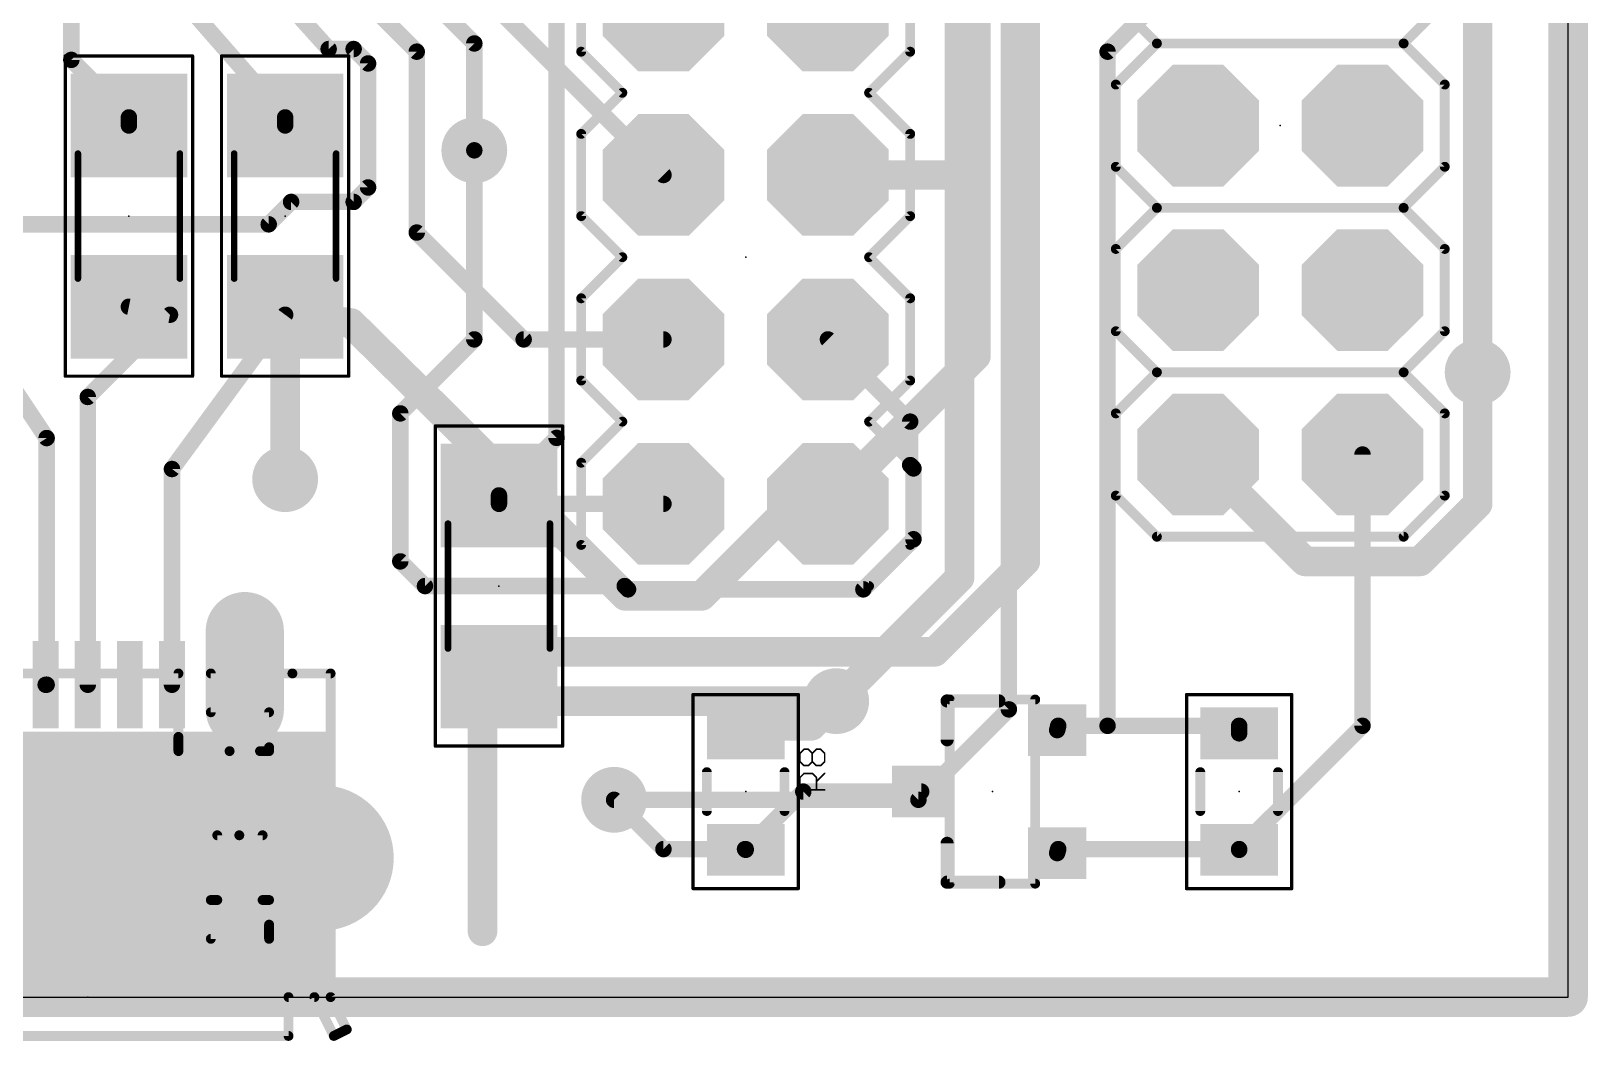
# Model space of a CAD drawing. Extents: x -0.3 to 38.1, y -0.7 to 65.1.
# Drawn here: x 13.1 to 37.13, y -0.68 to 14.92 of the extents above; entities that cross this region are included whole.
import ezdxf

# ---------------------------------------------------------------- set-up
doc = ezdxf.new("R2010")
doc.units = 0
for name, color, linetype in [('1', 22, 'CONTINUOUS'), ('16', 175, 'CONTINUOUS'), ('17', 82, 'CONTINUOUS'), ('18', 82, 'CONTINUOUS'), ('20', 7, 'CONTINUOUS'), ('21', 253, 'CONTINUOUS'), ('23', 7, 'CONTINUOUS'), ('24', 7, 'CONTINUOUS'), ('25', 253, 'CONTINUOUS'), ('39', 22, 'CONTINUOUS'), ('40', 175, 'CONTINUOUS'), ('41', 22, 'CONTINUOUS'), ('51', 253, 'CONTINUOUS'), ('52', 253, 'CONTINUOUS')]:
    doc.layers.add(name, color=color, linetype=linetype)

# ---------------------------------------------------------------- blocks, each defined once
blk = doc.blocks.new('RECT')
blk.add_solid([(-0.5, -0.5), (0.5, -0.5), (-0.5, 0.5), (0.5, 0.5)])
blk = doc.blocks.new('OCTAGONP')
at = {"const_width": 0.5}
blk.add_lwpolyline([(-0.25, -0.1036), (-0.25, 0.1036), (-0.1036, 0.25), (0.1036, 0.25), (0.25, 0.1036), (0.25, -0.1036), (0.1036, -0.25), (-0.1036, -0.25), (-0.25, -0.1036), (-0.25, 0.1036)], dxfattribs=at)
blk = doc.blocks.new('ROUNDP')
at = {"const_width": 0.5}
blk.add_lwpolyline([(0, -0.25, 1), (0, 0.25, 1), (0, -0.25)], format="xyb", dxfattribs=at)
blk = doc.blocks.new('LONGP100')
at = {"const_width": 1}
blk.add_lwpolyline([(-0.5, 0), (0.5, 0)], dxfattribs=at)
at = {"const_width": 0.5}
for points in [[(-0.5, 0.25, 1), (-0.5, -0.25)], [(0.5, -0.25, 1), (0.5, 0.25)]]:
    blk.add_lwpolyline(points, format="xyb", dxfattribs=at)
blk = doc.blocks.new('ROUNDV')
at = {"const_width": 0.5}
blk.add_lwpolyline([(0, -0.25, 1), (0, 0.25, 1), (0, -0.25)], format="xyb", dxfattribs=at)

msp = doc.modelspace()

# ---------------------------------------------------------------- linework, layer by layer
at = {"layer": '1'}
for points, const_width in [([(35.433, 22.352), (35.433, 9.652)], 0.4572), ([(13.716, 14.478), (13.716, 17.653)], 0.254), ([(27.686, 9.906), (27.686, 16.764)], 0.4572), ([(17.6896, 14.646), (16.129, 16.383)], 0.254), ([(18.44, 16.231), (19.939, 14.732)], 0.254), ([(19.24, 16.32), (22.86, 12.7)], 0.254), ([(19.05, 14.605), (17.653, 16.002)], 0.254), ([(31.115, 16.002), (29.718, 14.605)], 0.254), ([(17.018, 13.589), (15.24, 15.621)], 0.254), ([(18.0758, 14.646), (17.6896, 14.646)], 0.254), ([(18.299, 14.4228), (18.0758, 14.646)], 0.254), ([(19.05, 11.811), (19.05, 14.605)], 0.254), ([(19.939, 14.732), (19.939, 13.081)], 0.254), ([(29.718, 14.605), (29.718, 4.191)], 0.254), ([(14.605, 13.589), (13.716, 14.478)], 0.254), ([(18.299, 12.5072), (18.299, 14.4228)], 0.254), ([(14.605, 13.589), (14.605, 13.465)], 0.254), ([(17.018, 13.589), (17.018, 13.465)], 0.254), ([(18.0758, 12.284), (18.299, 12.5072)], 0.254), ([(16.764, 11.938), (17.11, 12.284)], 0.254), ([(17.11, 12.284), (18.0758, 12.284)], 0.254), ([(10.795, 11.938), (16.764, 11.938)], 0.254), ([(20.701, 10.16), (19.05, 11.811)], 0.254), ([(17.018, 10.541), (17.018, 10.665)], 0.4572), ([(17.018, 10.665), (17.018, 8.001)], 0.4572), ([(12.065, 10.541), (13.335, 8.636)], 0.254), ([(15.24, 10.541), (13.97, 9.271)], 0.254), ([(15.24, 10.541), (14.605, 10.665)], 0.254), ([(15.27, 8.158), (17.018, 10.541)], 0.254), ([(18.034, 10.414), (17.018, 10.541)], 0.4572), ([(19.558, 8.9104), (18.034, 10.414)], 0.4572), ([(22.86, 10.16), (20.701, 10.16)], 0.254), ([(25.4, 7.62), (27.686, 9.906)], 0.4572), ([(13.97, 9.271), (13.97, 4.825)], 0.254), ([(22.2708, 6.1976), (19.558, 8.9104)], 0.4572), ([(13.335, 8.636), (13.335, 4.826)], 0.254), ([(33.655, 8.382), (33.655, 4.191)], 0.254), ([(15.27, 4.825), (15.27, 8.158)], 0.254), ([(24.8716, 7.62), (23.4492, 6.1976)], 0.4572), ([(24.8716, 7.62), (25.4, 7.62)], 0.4572), ([(23.4492, 6.1976), (22.2708, 6.1976)], 0.4572), ([(13.335, 4.826), (13.32, 4.825)], 0.254), ([(25.527, 4.572), (25.146, 4.191)], 0.4572), ([(25.146, 4.191), (24.13, 4.191)], 0.4572), ([(24.13, 4.191), (24.13, 4.075)], 0.4572), ([(28.956, 4.191), (28.94, 4.125)], 0.254), ([(29.718, 4.191), (28.956, 4.191)], 0.254), ([(31.75, 4.191), (29.718, 4.191)], 0.254), ([(33.655, 4.191), (31.75, 2.286)], 0.254), ([(31.75, 4.191), (31.75, 4.075)], 0.254), ([(22.86, 2.286), (22.098, 3.048)], 0.254), ([(24.13, 2.286), (25.019, 3.175)], 0.254), ([(25.019, 3.175), (26.84, 3.175)], 0.254), ([(24.119, 2.286), (22.86, 2.286)], 0.254), ([(24.13, 2.275), (24.119, 2.286)], 0.254), ([(24.13, 2.286), (24.13, 2.275)], 0.254), ([(28.956, 2.286), (28.94, 2.225)], 0.254), ([(31.75, 2.286), (28.956, 2.286)], 0.254), ([(31.75, 2.286), (31.75, 2.275)], 0.254)]:
    msp.add_lwpolyline(points, dxfattribs=dict(at, const_width=const_width))
for points, const_width in [([(17.6896, 14.7095, 1), (17.6896, 14.5825)], 0.127), ([(17.6424, 14.6036, 1), (17.7369, 14.6884)], 0.127), ([(18.1207, 14.6909, 1), (18.0309, 14.6011)], 0.127), ([(18.0758, 14.5825, 1), (18.0758, 14.7095)], 0.127), ([(19.1135, 14.605, 1), (18.9865, 14.605)], 0.127), ([(19.0051, 14.5601, 1), (19.0949, 14.6499)], 0.127), ([(20.0025, 14.732, 1), (19.8755, 14.732)], 0.127), ([(19.8941, 14.6871, 1), (19.9839, 14.7769)], 0.127), ([(29.7815, 14.605, 1), (29.6545, 14.605)], 0.127), ([(29.6731, 14.6499, 1), (29.7629, 14.5601)], 0.127), ([(13.7609, 14.5229, 1), (13.6711, 14.4331)], 0.127), ([(13.6525, 14.478, 1), (13.7795, 14.478)], 0.127), ([(18.3625, 14.4228, 1), (18.2355, 14.4228)], 0.127), ([(18.2541, 14.3779, 1), (18.3439, 14.4677)], 0.127), ([(14.6685, 13.589, 1), (14.5415, 13.589)], 0.127), ([(17.0815, 13.589, 1), (16.9545, 13.589)], 0.127), ([(14.5415, 13.465, 1), (14.6685, 13.465)], 0.127), ([(14.5601, 13.5441, 1), (14.6499, 13.6339)], 0.127), ([(16.9545, 13.465, 1), (17.0815, 13.465)], 0.127), ([(16.9702, 13.5472, 1), (17.0658, 13.6308)], 0.127), ([(19.8755, 13.081, 1), (20.0025, 13.081)], 0.127), ([(22.8151, 12.6551, 1), (22.9049, 12.7449)], 0.127), ([(18.2355, 12.5072, 1), (18.3625, 12.5072)], 0.127), ([(18.3439, 12.4623, 1), (18.2541, 12.5521)], 0.127), ([(17.11, 12.3475, 1), (17.11, 12.2205)], 0.127), ([(17.1549, 12.2391, 1), (17.0651, 12.3289)], 0.127), ([(18.0309, 12.3289, 1), (18.1207, 12.2391)], 0.127), ([(18.0758, 12.2205, 1), (18.0758, 12.3475)], 0.127), ([(16.7191, 11.9829, 1), (16.8089, 11.8931)], 0.127), ([(16.764, 11.8745, 1), (16.764, 12.0015)], 0.127), ([(19.0949, 11.8559, 1), (19.0051, 11.7661)], 0.127), ([(18.9865, 11.811, 1), (19.1135, 11.811)], 0.127), ([(17.1323, 10.665, 1), (16.9037, 10.665)], 0.2286), ([(17.1323, 10.665, 1), (16.9037, 10.665)], 0.2286), ([(14.6172, 10.7273, 1), (14.5928, 10.6027)], 0.127), ([(15.2849, 10.4961, 1), (15.1951, 10.5859)], 0.127), ([(15.2278, 10.4787, 1), (15.2522, 10.6033)], 0.127), ([(17.0322, 10.6544, 1), (17.0038, 10.4276)], 0.2286), ([(16.9037, 10.541, 1), (17.1323, 10.541)], 0.2286), ([(17.0692, 10.5034, 1), (16.9668, 10.5786)], 0.127), ([(18.1143, 10.4954, 1), (17.9537, 10.3326)], 0.2286), ([(18.0198, 10.3006, 1), (18.0482, 10.5274)], 0.2286), ([(20.701, 10.2235, 1), (20.701, 10.0965)], 0.127), ([(20.6561, 10.1151, 1), (20.7459, 10.2049)], 0.127), ([(22.86, 10.0965, 1), (22.86, 10.2235)], 0.127), ([(27.7668, 9.8252, 1), (27.6052, 9.9868)], 0.2286), ([(27.5717, 9.906, 1), (27.8003, 9.906)], 0.2286), ([(35.3187, 9.652, 1), (35.5473, 9.652)], 0.2286), ([(14.0335, 9.271, 1), (13.9065, 9.271)], 0.127), ([(13.9251, 9.3159, 1), (14.0149, 9.2261)], 0.127), ([(19.6388, 8.9912, 1), (19.4772, 8.8296)], 0.2286), ([(19.4777, 8.8291, 1), (19.6383, 8.9918)], 0.2286), ([(13.3985, 8.636, 1), (13.2715, 8.636)], 0.127), ([(13.2822, 8.6008, 1), (13.3878, 8.6712)], 0.127), ([(33.7185, 8.382, 1), (33.5915, 8.382)], 0.127), ([(15.3335, 8.158, 1), (15.2065, 8.158)], 0.127), ([(15.2188, 8.1956, 1), (15.3212, 8.1204)], 0.127), ([(16.9037, 8.001, 1), (17.1323, 8.001)], 0.2286), ([(24.8716, 7.7343, 1), (24.8716, 7.5057)], 0.2286), ([(24.9524, 7.5392, 1), (24.7908, 7.7008)], 0.2286), ([(25.3192, 7.7008, 1), (25.4808, 7.5392)], 0.2286), ([(25.4, 7.5057, 1), (25.4, 7.7343)], 0.2286), ([(22.2708, 6.3119, 1), (22.2708, 6.0833)], 0.2286), ([(22.19, 6.1168, 1), (22.3516, 6.2784)], 0.2286), ([(23.3684, 6.2784, 1), (23.53, 6.1168)], 0.2286), ([(23.4492, 6.0833, 1), (23.4492, 6.3119)], 0.2286), ([(13.3158, 4.8884, 1), (13.3242, 4.7616)], 0.127), ([(13.2715, 4.826, 1), (13.3985, 4.826)], 0.127), ([(13.3392, 4.7626, 1), (13.3308, 4.8894)], 0.127), ([(13.9065, 4.825, 1), (14.0335, 4.825)], 0.127), ([(15.2065, 4.825, 1), (15.3335, 4.825)], 0.127), ([(25.6078, 4.4912, 1), (25.4462, 4.6528)], 0.2286), ([(24.13, 4.3053, 1), (24.13, 4.0767)], 0.2286), ([(24.2443, 4.191, 1), (24.0157, 4.191)], 0.2286), ([(25.0652, 4.2718, 1), (25.2268, 4.1102)], 0.2286), ([(25.146, 4.0767, 1), (25.146, 4.3053)], 0.2286), ([(24.0157, 4.075, 1), (24.2443, 4.075)], 0.2286), ([(28.8783, 4.14, 1), (29.0017, 4.11)], 0.127), ([(28.956, 4.2545, 1), (28.956, 4.1275)], 0.127), ([(29.0177, 4.176, 1), (28.8943, 4.206)], 0.127), ([(29.718, 4.2545, 1), (29.718, 4.1275)], 0.127), ([(29.6545, 4.191, 1), (29.7815, 4.191)], 0.127), ([(29.718, 4.1275, 1), (29.718, 4.2545)], 0.127), ([(31.8135, 4.191, 1), (31.6865, 4.191)], 0.127), ([(31.6865, 4.075, 1), (31.8135, 4.075)], 0.127), ([(31.75, 4.1275, 1), (31.75, 4.2545)], 0.127), ([(33.5915, 4.191, 1), (33.7185, 4.191)], 0.127), ([(33.6999, 4.1461, 1), (33.6101, 4.2359)], 0.127), ([(22.1429, 3.0929, 1), (22.0531, 3.0031)], 0.127), ([(25.019, 3.2385, 1), (25.019, 3.1115)], 0.127), ([(25.0639, 3.1301, 1), (24.9741, 3.2199)], 0.127), ([(26.84, 3.1115, 1), (26.84, 3.2385)], 0.127), ([(22.86, 2.3495, 1), (22.86, 2.2225)], 0.127), ([(24.1639, 2.3309, 1), (24.0741, 2.2411)], 0.127), ([(24.1935, 2.286, 1), (24.0665, 2.286)], 0.127), ([(24.119, 2.2225, 1), (24.119, 2.3495)], 0.127), ([(28.956, 2.3495, 1), (28.956, 2.2225)], 0.127), ([(29.0174, 2.2699, 1), (28.8946, 2.3021)], 0.127), ([(31.8135, 2.286, 1), (31.6865, 2.286)], 0.127), ([(31.75, 2.2225, 1), (31.75, 2.3495)], 0.127), ([(22.8151, 2.2411, 1), (22.9049, 2.3309)], 0.127), ([(24.0851, 2.3309, 1), (24.1749, 2.2411)], 0.127), ([(24.0665, 2.275, 1), (24.1935, 2.275)], 0.127), ([(24.0851, 2.2301, 1), (24.1749, 2.3199)], 0.127), ([(28.8786, 2.2411, 1), (29.0014, 2.2089)], 0.127), ([(31.7051, 2.3309, 1), (31.7949, 2.2411)], 0.127), ([(31.6865, 2.275, 1), (31.8135, 2.275)], 0.127)]:
    msp.add_lwpolyline(points, format="xyb", dxfattribs=dict(at, const_width=const_width))
at = {"layer": '16'}
for points, const_width in [([(36.83, 0), (36.83, 64.77)], 0.6096), ([(28.194, 4.445), (28.194, 20.066)], 0.254), ([(21.209, 17.399), (21.209, 8.639)], 0.254), ([(27.432, 12.573), (27.432, 16.637)], 0.4572), ([(19.939, 13.081), (19.939, 10.16)], 0.254), ([(25.4, 12.7), (27.305, 12.7)], 0.4572), ([(27.305, 12.7), (27.432, 12.573)], 0.4572), ([(27.432, 12.573), (27.432, 6.477)], 0.4572), ([(19.939, 10.16), (18.796, 9.017)], 0.254), ([(26.67, 8.89), (25.4, 10.16)], 0.254), ([(35.433, 9.652), (35.433, 7.62)], 0.4572), ([(18.796, 9.017), (18.796, 6.731)], 0.254), ([(26.67, 8.2179), (26.67, 8.89)], 0.254), ([(21.209, 8.639), (20.32, 7.75)], 0.254), ([(32.766, 6.731), (31.115, 8.382)], 0.4572), ([(26.7208, 8.1671), (26.67, 8.2179)], 0.254), ([(26.7208, 7.0729), (26.7208, 8.1671)], 0.254), ([(20.32, 7.75), (20.32, 7.62)], 0.254), ([(22.86, 7.62), (20.32, 7.62)], 0.254), ([(35.433, 7.62), (34.544, 6.731)], 0.4572), ([(25.9471, 6.2992), (26.7208, 7.0729)], 0.254), ([(18.796, 6.731), (19.177, 6.35)], 0.254), ([(34.544, 6.731), (32.766, 6.731)], 0.4572), ([(25.527, 4.572), (27.432, 6.477)], 0.4572), ([(19.177, 6.35), (22.2621, 6.35)], 0.254), ([(22.2621, 6.35), (22.3129, 6.2992)], 0.254), ([(22.3129, 6.2992), (25.9471, 6.2992)], 0.254), ([(20.32, 4.95), (20.698, 4.572)], 0.4572), ([(25.781, 4.826), (25.527, 4.572)], 0.4572), ([(25.527, 4.572), (20.698, 4.572)], 0.4572), ([(26.797, 3.048), (28.194, 4.445)], 0.254), ([(26.797, 3.048), (22.098, 3.048)], 0.254), ([(0, 0), (36.83, 0)], 0.6096)]:
    msp.add_lwpolyline(points, dxfattribs=dict(at, const_width=const_width))
for points, const_width in [([(20.0025, 13.081, 1), (19.8755, 13.081)], 0.127), ([(25.4, 12.8143, 1), (25.4, 12.5857)], 0.2286), ([(27.3858, 12.7808, 1), (27.2242, 12.6192)], 0.2286), ([(27.305, 12.5857, 1), (27.305, 12.8143)], 0.2286), ([(27.5463, 12.573, 1), (27.3177, 12.573)], 0.2286), ([(27.3512, 12.4922, 1), (27.5128, 12.6538)], 0.2286), ([(27.3177, 12.573, 1), (27.5463, 12.573)], 0.2286), ([(19.8755, 10.16, 1), (20.0025, 10.16)], 0.127), ([(19.9839, 10.1151, 1), (19.8941, 10.2049)], 0.127), ([(25.4449, 10.2049, 1), (25.3551, 10.1151)], 0.127), ([(35.5473, 9.652, 1), (35.3187, 9.652)], 0.2286), ([(18.8595, 9.017, 1), (18.7325, 9.017)], 0.127), ([(18.7511, 9.0619, 1), (18.8409, 8.9721)], 0.127), ([(26.7335, 8.89, 1), (26.6065, 8.89)], 0.127), ([(26.6251, 8.8451, 1), (26.7149, 8.9349)], 0.127), ([(21.1455, 8.639, 1), (21.2725, 8.639)], 0.127), ([(21.2539, 8.5941, 1), (21.1641, 8.6839)], 0.127), ([(31.1958, 8.4628, 1), (31.0342, 8.3012)], 0.2286), ([(26.7149, 8.2628, 1), (26.6251, 8.173)], 0.127), ([(26.6065, 8.2179, 1), (26.7335, 8.2179)], 0.127), ([(26.7843, 8.1671, 1), (26.6573, 8.1671)], 0.127), ([(26.6759, 8.1222, 1), (26.7657, 8.212)], 0.127), ([(20.3835, 7.75, 1), (20.2565, 7.75)], 0.127), ([(20.2751, 7.7949, 1), (20.3649, 7.7051)], 0.127), ([(20.32, 7.6835, 1), (20.32, 7.5565)], 0.127), ([(22.86, 7.5565, 1), (22.86, 7.6835)], 0.127), ([(35.3187, 7.62, 1), (35.5473, 7.62)], 0.2286), ([(35.5138, 7.5392, 1), (35.3522, 7.7008)], 0.2286), ([(20.2565, 7.62, 1), (20.3835, 7.62)], 0.127), ([(26.6573, 7.0729, 1), (26.7843, 7.0729)], 0.127), ([(26.7657, 7.028, 1), (26.6759, 7.1178)], 0.127), ([(18.8409, 6.7759, 1), (18.7511, 6.6861)], 0.127), ([(18.7325, 6.731, 1), (18.8595, 6.731)], 0.127), ([(32.766, 6.8453, 1), (32.766, 6.6167)], 0.2286), ([(32.6852, 6.6502, 1), (32.8468, 6.8118)], 0.2286), ([(34.4632, 6.8118, 1), (34.6248, 6.6502)], 0.2286), ([(34.544, 6.6167, 1), (34.544, 6.8453)], 0.2286), ([(27.3177, 6.477, 1), (27.5463, 6.477)], 0.2286), ([(27.5128, 6.3962, 1), (27.3512, 6.5578)], 0.2286), ([(19.177, 6.4135, 1), (19.177, 6.2865)], 0.127), ([(19.1321, 6.3051, 1), (19.2219, 6.3949)], 0.127), ([(22.307, 6.3949, 1), (22.2172, 6.3051)], 0.127), ([(22.3129, 6.3627, 1), (22.3129, 6.2357)], 0.127), ([(22.2621, 6.2865, 1), (22.2621, 6.4135)], 0.127), ([(22.268, 6.2543, 1), (22.3578, 6.3441)], 0.127), ([(25.9022, 6.3441, 1), (25.992, 6.2543)], 0.127), ([(25.9471, 6.2357, 1), (25.9471, 6.3627)], 0.127), ([(20.4008, 5.0308, 1), (20.2392, 4.8692)], 0.2286), ([(25.8618, 4.7452, 1), (25.7002, 4.9068)], 0.2286), ([(20.698, 4.6863, 1), (20.698, 4.4577)], 0.2286), ([(20.6172, 4.4912, 1), (20.7788, 4.6528)], 0.2286), ([(25.4462, 4.6528, 1), (25.6078, 4.4912)], 0.2286), ([(25.4462, 4.6528, 1), (25.6078, 4.4912)], 0.2286), ([(25.527, 4.4577, 1), (25.527, 4.6863)], 0.2286), ([(28.2389, 4.4001, 1), (28.1491, 4.4899)], 0.127), ([(28.1305, 4.445, 1), (28.2575, 4.445)], 0.127), ([(22.098, 3.1115, 1), (22.098, 2.9845)], 0.127), ([(26.7521, 3.0929, 1), (26.8419, 3.0031)], 0.127), ([(26.797, 2.9845, 1), (26.797, 3.1115)], 0.127), ([(36.83, -0.1524, 1), (36.83, 0.1524)], 0.3048), ([(36.6776, 0, 1), (36.9824, 0)], 0.3048)]:
    msp.add_lwpolyline(points, format="xyb", dxfattribs=dict(at, const_width=const_width))
at = {"layer": '20'}
for p, q in [((36.83, 0), (36.83, 64.77)), ((0, 0), (36.83, 0))]:
    msp.add_line(p, q, dxfattribs=at)
at = {"layer": '21'}
for points, const_width in [([(28.448, 6.731), (28.448, 19.939)], 0.4572), ([(21.59, 15.875), (21.59, 14.605)], 0.1524), ([(26.67, 15.875), (26.67, 14.605)], 0.1524), ([(29.845, 15.367), (30.48, 14.732)], 0.1524), ([(34.925, 15.367), (34.29, 14.732)], 0.1524), ([(21.59, 14.605), (22.225, 13.97)], 0.1524), ([(26.67, 14.605), (26.035, 13.97)], 0.1524), ([(30.48, 14.732), (29.845, 14.097)], 0.1524), ([(34.29, 14.732), (30.48, 14.732)], 0.1524), ([(34.29, 14.732), (34.925, 14.097)], 0.1524), ([(22.225, 13.97), (21.59, 13.335)], 0.1524), ([(26.035, 13.97), (26.67, 13.335)], 0.1524), ([(29.845, 14.097), (29.845, 12.827)], 0.1524), ([(34.925, 14.097), (34.925, 12.827)], 0.1524), ([(21.59, 13.335), (21.59, 12.065)], 0.1524), ([(26.67, 13.335), (26.67, 12.065)], 0.1524), ([(29.845, 12.827), (30.48, 12.192)], 0.1524), ([(34.925, 12.827), (34.29, 12.192)], 0.1524), ([(30.48, 12.192), (29.845, 11.557)], 0.1524), ([(34.29, 12.192), (30.48, 12.192)], 0.1524), ([(34.29, 12.192), (34.925, 11.557)], 0.1524), ([(21.59, 12.065), (22.225, 11.43)], 0.1524), ([(26.67, 12.065), (26.035, 11.43)], 0.1524), ([(29.845, 11.557), (29.845, 10.287)], 0.1524), ([(34.925, 11.557), (34.925, 10.287)], 0.1524), ([(22.225, 11.43), (21.59, 10.795)], 0.1524), ([(26.035, 11.43), (26.67, 10.795)], 0.1524), ([(21.59, 10.795), (21.59, 9.525)], 0.1524), ([(26.67, 10.795), (26.67, 9.525)], 0.1524), ([(29.845, 10.287), (30.48, 9.652)], 0.1524), ([(34.925, 10.287), (34.29, 9.652)], 0.1524), ([(30.48, 9.652), (29.845, 9.017)], 0.1524), ([(34.29, 9.652), (30.48, 9.652)], 0.1524), ([(34.29, 9.652), (34.925, 9.017)], 0.1524), ([(21.59, 9.525), (22.225, 8.89)], 0.1524), ([(26.67, 9.525), (26.035, 8.89)], 0.1524), ([(22.225, 8.89), (21.59, 8.255)], 0.1524), ([(26.035, 8.89), (26.67, 8.255)], 0.1524), ([(29.845, 9.017), (29.845, 7.747)], 0.1524), ([(34.925, 9.017), (34.925, 7.747)], 0.1524), ([(21.59, 8.255), (21.59, 6.985)], 0.1524), ([(26.67, 8.255), (26.67, 6.985)], 0.1524), ([(29.845, 7.747), (30.48, 7.112)], 0.1524), ([(34.925, 7.747), (34.29, 7.112)], 0.1524), ([(21.59, 6.985), (22.225, 6.35)], 0.1524), ([(26.67, 6.985), (26.035, 6.35)], 0.1524), ([(34.29, 7.112), (30.48, 7.112)], 0.1524), ([(27.051, 5.334), (28.448, 6.731)], 0.4572), ([(26.035, 6.35), (22.225, 6.35)], 0.1524), ([(20.955, 5.334), (20.066, 4.445)], 0.4572), ([(20.955, 5.334), (27.051, 5.334)], 0.4572), ([(17.72, 5), (17.13, 5)], 0.1524), ([(17.72, 0), (17.72, 5)], 0.1524), ([(20.066, 4.445), (20.066, 1.016)], 0.4572), ([(27.24, 3.975), (27.24, 4.575)], 0.2032), ([(27.24, 4.575), (28.04, 4.575)], 0.2032), ([(15.37, 3.8), (15.37, 4.02)], 0.1524), ([(16.16, 3.8), (15.37, 3.8)], 0.1524), ([(16.77, 3.8), (16.63, 3.8)], 0.1524), ([(16.77, 3.8), (16.77, 3.86)], 0.1524), ([(23.53, 3.475), (23.53, 2.875)], 0.1524), ([(24.73, 3.475), (24.73, 2.875)], 0.1524), ([(31.15, 2.875), (31.15, 3.475)], 0.1524), ([(32.35, 2.875), (32.35, 3.475)], 0.1524), ([(15.97, 1.5), (15.97, 2.5)], 0.1524), ([(15.97, 2.5), (16.31, 2.5)], 0.1524), ([(27.24, 2.375), (27.24, 1.775)], 0.2032), ([(27.24, 1.775), (28.04, 1.775)], 0.2032), ([(15.87, 0.9), (15.87, 1.5)], 0.1524), ([(15.87, 1.5), (15.97, 1.5)], 0.1524), ([(16.77, 0.9), (15.87, 0.9)], 0.1524), ([(16.77, 1.12), (16.77, 0.9)], 0.1524), ([(17.07, -0.6), (17.07, 0)], 0.1524), ([(17.07, 0), (17.47, 0)], 0.1524), ([(17.47, 0), (17.77, -0.6)], 0.1524), ([(17.97, -0.5), (17.72, 0)], 0.1524), ([(17.77, -0.6), (17.97, -0.5)], 0.1524), ([(10.87, -0.6), (17.07, -0.6)], 0.1524)]:
    msp.add_lwpolyline(points, dxfattribs=dict(at, const_width=const_width))
for points, const_width in [([(21.6169, 14.6319, 1), (21.5631, 14.5781)], 0.0762), ([(26.6969, 14.5781, 1), (26.6431, 14.6319)], 0.0762), ([(30.48, 14.7701, 1), (30.48, 14.6939)], 0.0762), ([(30.5069, 14.7051, 1), (30.4531, 14.7589)], 0.0762), ([(30.4531, 14.7051, 1), (30.5069, 14.7589)], 0.0762), ([(34.3169, 14.7589, 1), (34.2631, 14.7051)], 0.0762), ([(34.2631, 14.7589, 1), (34.3169, 14.7051)], 0.0762), ([(34.29, 14.6939, 1), (34.29, 14.7701)], 0.0762), ([(21.5519, 14.605, 1), (21.6281, 14.605)], 0.0762), ([(26.6319, 14.605, 1), (26.7081, 14.605)], 0.0762), ([(22.2519, 13.9431, 1), (22.1981, 13.9969)], 0.0762), ([(22.1981, 13.9431, 1), (22.2519, 13.9969)], 0.0762), ([(26.0619, 13.9969, 1), (26.0081, 13.9431)], 0.0762), ([(26.0081, 13.9969, 1), (26.0619, 13.9431)], 0.0762), ([(29.8831, 14.097, 1), (29.8069, 14.097)], 0.0762), ([(29.8181, 14.1239, 1), (29.8719, 14.0701)], 0.0762), ([(34.9631, 14.097, 1), (34.8869, 14.097)], 0.0762), ([(34.8981, 14.0701, 1), (34.9519, 14.1239)], 0.0762), ([(21.6281, 13.335, 1), (21.5519, 13.335)], 0.0762), ([(21.5631, 13.3619, 1), (21.6169, 13.3081)], 0.0762), ([(26.7081, 13.335, 1), (26.6319, 13.335)], 0.0762), ([(26.6431, 13.3081, 1), (26.6969, 13.3619)], 0.0762), ([(29.8069, 12.827, 1), (29.8831, 12.827)], 0.0762), ([(29.8719, 12.8539, 1), (29.8181, 12.8001)], 0.0762), ([(34.8869, 12.827, 1), (34.9631, 12.827)], 0.0762), ([(34.9519, 12.8001, 1), (34.8981, 12.8539)], 0.0762), ([(30.48, 12.2301, 1), (30.48, 12.1539)], 0.0762), ([(30.5069, 12.1651, 1), (30.4531, 12.2189)], 0.0762), ([(34.3169, 12.2189, 1), (34.2631, 12.1651)], 0.0762), ([(34.29, 12.1539, 1), (34.29, 12.2301)], 0.0762), ([(21.5519, 12.065, 1), (21.6281, 12.065)], 0.0762), ([(21.6169, 12.0919, 1), (21.5631, 12.0381)], 0.0762), ([(26.6319, 12.065, 1), (26.7081, 12.065)], 0.0762), ([(26.6969, 12.0381, 1), (26.6431, 12.0919)], 0.0762), ([(30.4531, 12.1651, 1), (30.5069, 12.2189)], 0.0762), ([(34.2631, 12.2189, 1), (34.3169, 12.1651)], 0.0762), ([(29.8831, 11.557, 1), (29.8069, 11.557)], 0.0762), ([(29.8181, 11.5839, 1), (29.8719, 11.5301)], 0.0762), ([(34.9631, 11.557, 1), (34.8869, 11.557)], 0.0762), ([(34.8981, 11.5301, 1), (34.9519, 11.5839)], 0.0762), ([(22.2519, 11.4031, 1), (22.1981, 11.4569)], 0.0762), ([(22.1981, 11.4031, 1), (22.2519, 11.4569)], 0.0762), ([(26.0619, 11.4569, 1), (26.0081, 11.4031)], 0.0762), ([(26.0081, 11.4569, 1), (26.0619, 11.4031)], 0.0762), ([(21.6281, 10.795, 1), (21.5519, 10.795)], 0.0762), ([(21.5631, 10.8219, 1), (21.6169, 10.7681)], 0.0762), ([(26.7081, 10.795, 1), (26.6319, 10.795)], 0.0762), ([(26.6431, 10.7681, 1), (26.6969, 10.8219)], 0.0762), ([(29.8719, 10.3139, 1), (29.8181, 10.2601)], 0.0762), ([(34.9519, 10.2601, 1), (34.8981, 10.3139)], 0.0762), ([(29.8069, 10.287, 1), (29.8831, 10.287)], 0.0762), ([(34.8869, 10.287, 1), (34.9631, 10.287)], 0.0762), ([(30.48, 9.6901, 1), (30.48, 9.6139)], 0.0762), ([(30.5069, 9.6251, 1), (30.4531, 9.6789)], 0.0762), ([(30.4531, 9.6251, 1), (30.5069, 9.6789)], 0.0762), ([(34.3169, 9.6789, 1), (34.2631, 9.6251)], 0.0762), ([(34.2631, 9.6789, 1), (34.3169, 9.6251)], 0.0762), ([(34.29, 9.6139, 1), (34.29, 9.6901)], 0.0762), ([(21.5519, 9.525, 1), (21.6281, 9.525)], 0.0762), ([(21.6169, 9.5519, 1), (21.5631, 9.4981)], 0.0762), ([(26.6319, 9.525, 1), (26.7081, 9.525)], 0.0762), ([(26.6969, 9.4981, 1), (26.6431, 9.5519)], 0.0762), ([(22.2519, 8.8631, 1), (22.1981, 8.9169)], 0.0762), ([(22.1981, 8.8631, 1), (22.2519, 8.9169)], 0.0762), ([(26.0619, 8.9169, 1), (26.0081, 8.8631)], 0.0762), ([(26.0081, 8.9169, 1), (26.0619, 8.8631)], 0.0762), ([(29.8831, 9.017, 1), (29.8069, 9.017)], 0.0762), ([(29.8181, 9.0439, 1), (29.8719, 8.9901)], 0.0762), ([(34.9631, 9.017, 1), (34.8869, 9.017)], 0.0762), ([(34.8981, 8.9901, 1), (34.9519, 9.0439)], 0.0762), ([(21.6281, 8.255, 1), (21.5519, 8.255)], 0.0762), ([(21.5631, 8.2819, 1), (21.6169, 8.2281)], 0.0762), ([(26.7081, 8.255, 1), (26.6319, 8.255)], 0.0762), ([(26.6431, 8.2281, 1), (26.6969, 8.2819)], 0.0762), ([(29.8069, 7.747, 1), (29.8831, 7.747)], 0.0762), ([(29.8719, 7.7739, 1), (29.8181, 7.7201)], 0.0762), ([(34.8869, 7.747, 1), (34.9631, 7.747)], 0.0762), ([(34.9519, 7.7201, 1), (34.8981, 7.7739)], 0.0762), ([(21.5519, 6.985, 1), (21.6281, 6.985)], 0.0762), ([(21.6169, 7.0119, 1), (21.5631, 6.9581)], 0.0762), ([(26.6319, 6.985, 1), (26.7081, 6.985)], 0.0762), ([(26.6969, 6.9581, 1), (26.6431, 7.0119)], 0.0762), ([(30.48, 7.1501, 1), (30.48, 7.0739)], 0.0762), ([(30.4531, 7.0851, 1), (30.5069, 7.1389)], 0.0762), ([(34.2631, 7.1389, 1), (34.3169, 7.0851)], 0.0762), ([(34.29, 7.0739, 1), (34.29, 7.1501)], 0.0762), ([(28.3337, 6.731, 1), (28.5623, 6.731)], 0.2286), ([(28.5288, 6.6502, 1), (28.3672, 6.8118)], 0.2286), ([(22.225, 6.3881, 1), (22.225, 6.3119)], 0.0762), ([(22.1981, 6.3231, 1), (22.2519, 6.3769)], 0.0762), ([(26.0081, 6.3769, 1), (26.0619, 6.3231)], 0.0762), ([(26.035, 6.3119, 1), (26.035, 6.3881)], 0.0762), ([(20.955, 5.4483, 1), (20.955, 5.2197)], 0.2286), ([(21.0358, 5.2532, 1), (20.8742, 5.4148)], 0.2286), ([(26.9702, 5.4148, 1), (27.1318, 5.2532)], 0.2286), ([(27.051, 5.2197, 1), (27.051, 5.4483)], 0.2286), ([(17.13, 5.0381, 1), (17.13, 4.9619)], 0.0762), ([(17.7581, 5, 1), (17.6819, 5)], 0.0762), ([(17.72, 4.9619, 1), (17.72, 5.0381)], 0.0762), ([(20.1803, 4.445, 1), (19.9517, 4.445)], 0.2286), ([(19.9852, 4.5258, 1), (20.1468, 4.3642)], 0.2286), ([(27.2908, 4.575, 1), (27.1892, 4.575)], 0.1016), ([(27.24, 4.6258, 1), (27.24, 4.5242)], 0.1016), ([(28.04, 4.5242, 1), (28.04, 4.6258)], 0.1016), ([(15.4081, 4.02, 1), (15.3319, 4.02)], 0.0762), ([(15.37, 3.8381, 1), (15.37, 3.7619)], 0.0762), ([(16.16, 3.7619, 1), (16.16, 3.8381)], 0.0762), ([(16.63, 3.8381, 1), (16.63, 3.7619)], 0.0762), ([(16.8081, 3.86, 1), (16.7319, 3.86)], 0.0762), ([(16.77, 3.7619, 1), (16.77, 3.8381)], 0.0762), ([(27.1892, 3.975, 1), (27.2908, 3.975)], 0.1016), ([(15.3319, 3.8, 1), (15.4081, 3.8)], 0.0762), ([(16.7319, 3.8, 1), (16.8081, 3.8)], 0.0762), ([(23.5681, 3.475, 1), (23.4919, 3.475)], 0.0762), ([(24.7681, 3.475, 1), (24.6919, 3.475)], 0.0762), ([(31.1881, 3.475, 1), (31.1119, 3.475)], 0.0762), ([(32.3881, 3.475, 1), (32.3119, 3.475)], 0.0762), ([(23.4919, 2.875, 1), (23.5681, 2.875)], 0.0762), ([(24.6919, 2.875, 1), (24.7681, 2.875)], 0.0762), ([(31.1119, 2.875, 1), (31.1881, 2.875)], 0.0762), ([(32.3119, 2.875, 1), (32.3881, 2.875)], 0.0762), ([(16.0081, 2.5, 1), (15.9319, 2.5)], 0.0762), ([(15.97, 2.5381, 1), (15.97, 2.4619)], 0.0762), ([(16.31, 2.4619, 1), (16.31, 2.5381)], 0.0762), ([(27.2908, 2.375, 1), (27.1892, 2.375)], 0.1016), ([(27.24, 1.8258, 1), (27.24, 1.7242)], 0.1016), ([(27.1892, 1.775, 1), (27.2908, 1.775)], 0.1016), ([(28.04, 1.7242, 1), (28.04, 1.8258)], 0.1016), ([(15.9081, 1.5, 1), (15.8319, 1.5)], 0.0762), ([(15.87, 1.5381, 1), (15.87, 1.4619)], 0.0762), ([(15.9319, 1.5, 1), (16.0081, 1.5)], 0.0762), ([(15.97, 1.4619, 1), (15.97, 1.5381)], 0.0762), ([(15.87, 0.9381, 1), (15.87, 0.8619)], 0.0762), ([(16.8081, 1.12, 1), (16.7319, 1.12)], 0.0762), ([(16.77, 0.8619, 1), (16.77, 0.9381)], 0.0762), ([(19.9517, 1.016, 1), (20.1803, 1.016)], 0.2286), ([(15.8319, 0.9, 1), (15.9081, 0.9)], 0.0762), ([(16.7319, 0.9, 1), (16.8081, 0.9)], 0.0762), ([(17.1081, 0, 1), (17.0319, 0)], 0.0762), ([(17.07, 0.0381, 1), (17.07, -0.0381)], 0.0762), ([(17.5041, 0.017, 1), (17.4359, -0.017)], 0.0762), ([(17.47, -0.0381, 1), (17.47, 0.0381)], 0.0762), ([(17.7541, 0.017, 1), (17.6859, -0.017)], 0.0762), ([(17.6819, 0, 1), (17.7581, 0)], 0.0762), ([(17.9359, -0.517, 1), (18.0041, -0.483)], 0.0762), ([(17.987, -0.5341, 1), (17.953, -0.4659)], 0.0762), ([(17.0319, -0.6, 1), (17.1081, -0.6)], 0.0762), ([(17.07, -0.6381, 1), (17.07, -0.5619)], 0.0762), ([(17.753, -0.5659, 1), (17.787, -0.6341)], 0.0762), ([(17.7359, -0.617, 1), (17.8041, -0.583)], 0.0762)]:
    msp.add_lwpolyline(points, format="xyb", dxfattribs=dict(at, const_width=const_width))
at = {"layer": '23'}
for p in [(32.385, 13.462), (14.605, 12.065), (17.018, 12.065), (24.13, 11.43), (24.13, 3.175), (27.94, 3.175), (31.75, 3.175), (13.97, 0)]:
    msp.add_point(p, dxfattribs=at)
at = {"layer": '24'}
msp.add_point((20.32, 6.35), dxfattribs=at)
at = {"layer": '25', "const_width": 0.0127}
for points in [[(24.9742, 3.7662, 1), (24.9615, 3.7662)], [(24.9615, 3.639, 1), (24.9742, 3.639)], [(24.9634, 3.7706, 1), (24.9724, 3.7617)], [(24.9724, 3.6435, 1), (24.9634, 3.6346)], [(25.0314, 3.8361, 1), (25.0314, 3.8234)], [(25.0359, 3.8252, 1), (25.0269, 3.8342)], [(25.0995, 3.8342, 1), (25.0905, 3.8252)], [(25.095, 3.8234, 1), (25.095, 3.8361)], [(25.1649, 3.7662, 1), (25.1522, 3.7662)], [(25.154, 3.7706, 1), (25.163, 3.7617)], [(25.163, 3.6435, 1), (25.154, 3.6346)], [(25.1522, 3.639, 1), (25.1649, 3.639)], [(25.154, 3.7617, 1), (25.163, 3.7706)], [(25.163, 3.6346, 1), (25.154, 3.6435)], [(25.2221, 3.8361, 1), (25.2221, 3.8234)], [(25.2266, 3.8252, 1), (25.2176, 3.8342)], [(25.2901, 3.8342, 1), (25.2812, 3.8252)], [(25.2856, 3.8234, 1), (25.2856, 3.8361)], [(25.3556, 3.7662, 1), (25.3428, 3.7662)], [(25.3428, 3.639, 1), (25.3556, 3.639)], [(25.3447, 3.7617, 1), (25.3537, 3.7706)], [(25.3537, 3.6346, 1), (25.3447, 3.6435)], [(24.9742, 3.3919, 1), (24.9615, 3.3919)], [(24.9634, 3.3964, 1), (24.9724, 3.3875)], [(25.0314, 3.5818, 1), (25.0314, 3.5691)], [(25.0314, 3.4619, 1), (25.0314, 3.4492)], [(25.0269, 3.571, 1), (25.0359, 3.58)], [(25.0359, 3.451, 1), (25.0269, 3.46)], [(25.0905, 3.58, 1), (25.0995, 3.571)], [(25.095, 3.5691, 1), (25.095, 3.5818)], [(25.163, 3.46, 1), (25.154, 3.451)], [(25.1585, 3.4492, 1), (25.1585, 3.4619)], [(25.2284, 3.3919, 1), (25.2157, 3.3919)], [(25.2221, 3.5818, 1), (25.2221, 3.5691)], [(25.2176, 3.571, 1), (25.2266, 3.58)], [(25.2176, 3.3875, 1), (25.2266, 3.3964)], [(25.2812, 3.58, 1), (25.2901, 3.571)], [(25.2856, 3.5691, 1), (25.2856, 3.5818)], [(25.3537, 3.451, 1), (25.3447, 3.46)], [(24.9615, 3.2013, 1), (24.9742, 3.2013)], [(24.9679, 3.2076, 1), (24.9679, 3.1949)], [(25.2157, 3.2013, 1), (25.2284, 3.2013)], [(25.2176, 3.3329, 1), (25.2266, 3.3239)], [(25.3492, 3.1949, 1), (25.3492, 3.2076)]]:
    msp.add_lwpolyline(points, format="xyb", dxfattribs=at)
at = {"layer": '25', "const_width": 0.0254}
for points in [[(24.9679, 3.7662), (25.0314, 3.8297)], [(24.9679, 3.639), (24.9679, 3.7662)], [(25.0314, 3.5755), (24.9679, 3.639)], [(25.0314, 3.8297), (25.095, 3.8297)], [(25.095, 3.8297), (25.1585, 3.7662)], [(25.1585, 3.639), (25.095, 3.5755)], [(25.1585, 3.7662), (25.2221, 3.8297)], [(25.1585, 3.639), (25.1585, 3.7662)], [(25.2221, 3.5755), (25.1585, 3.639)], [(25.2221, 3.8297), (25.2856, 3.8297)], [(25.2856, 3.8297), (25.3492, 3.7662)], [(25.3492, 3.639), (25.2856, 3.5755)], [(25.3492, 3.7662), (25.3492, 3.639)], [(24.9679, 3.3919), (25.0314, 3.4555)], [(24.9679, 3.2013), (24.9679, 3.3919)], [(25.095, 3.5755), (25.0314, 3.5755)], [(25.0314, 3.4555), (25.1585, 3.4555)], [(25.1585, 3.4555), (25.2221, 3.3919)], [(25.2856, 3.5755), (25.2221, 3.5755)], [(25.2221, 3.3284), (25.3492, 3.4555)], [(25.2221, 3.3919), (25.2221, 3.2013)], [(25.3492, 3.2013), (24.9679, 3.2013)]]:
    msp.add_lwpolyline(points, dxfattribs=at)
at = {"layer": '39', "const_width": 0.0508}
for points in [[(13.622, 9.592), (13.622, 14.538)], [(13.622, 14.538), (15.588, 14.538)], [(15.588, 14.538), (15.588, 9.592)], [(16.035, 9.592), (16.035, 14.538)], [(16.035, 14.538), (18.001, 14.538)], [(18.001, 14.538), (18.001, 9.592)], [(15.588, 9.592), (13.622, 9.592)], [(18.001, 9.592), (16.035, 9.592)], [(23.3172, 1.6764), (23.3172, 4.6736)], [(23.3172, 4.6736), (24.9428, 4.6736)], [(24.9428, 4.6736), (24.9428, 1.6764)], [(30.9372, 1.6764), (30.9372, 4.6736)], [(30.9372, 4.6736), (32.5628, 4.6736)], [(32.5628, 4.6736), (32.5628, 1.6764)], [(24.9428, 1.6764), (23.3172, 1.6764)], [(32.5628, 1.6764), (30.9372, 1.6764)]]:
    msp.add_lwpolyline(points, dxfattribs=at)
at = {"layer": '39', "const_width": 0.0254}
for points in [[(13.6347, 14.538, 1), (13.6093, 14.538)], [(13.622, 14.5507, 1), (13.622, 14.5253)], [(15.6007, 14.538, 1), (15.5753, 14.538)], [(15.588, 14.5253, 1), (15.588, 14.5507)], [(16.0477, 14.538, 1), (16.0223, 14.538)], [(16.035, 14.5507, 1), (16.035, 14.5253)], [(18.0137, 14.538, 1), (17.9883, 14.538)], [(18.001, 14.5253, 1), (18.001, 14.5507)], [(13.622, 9.6047, 1), (13.622, 9.5793)], [(15.588, 9.5793, 1), (15.588, 9.6047)], [(16.035, 9.6047, 1), (16.035, 9.5793)], [(18.001, 9.5793, 1), (18.001, 9.6047)], [(13.6093, 9.592, 1), (13.6347, 9.592)], [(15.5753, 9.592, 1), (15.6007, 9.592)], [(16.0223, 9.592, 1), (16.0477, 9.592)], [(17.9883, 9.592, 1), (18.0137, 9.592)], [(23.3299, 4.6736, 1), (23.3045, 4.6736)], [(23.3172, 4.6863, 1), (23.3172, 4.6609)], [(24.9555, 4.6736, 1), (24.9301, 4.6736)], [(24.9428, 4.6609, 1), (24.9428, 4.6863)], [(30.9499, 4.6736, 1), (30.9245, 4.6736)], [(30.9372, 4.6863, 1), (30.9372, 4.6609)], [(32.5755, 4.6736, 1), (32.5501, 4.6736)], [(32.5628, 4.6609, 1), (32.5628, 4.6863)], [(23.3172, 1.6891, 1), (23.3172, 1.6637)], [(23.3045, 1.6764, 1), (23.3299, 1.6764)], [(24.9301, 1.6764, 1), (24.9555, 1.6764)], [(24.9428, 1.6637, 1), (24.9428, 1.6891)], [(30.9372, 1.6891, 1), (30.9372, 1.6637)], [(30.9245, 1.6764, 1), (30.9499, 1.6764)], [(32.5501, 1.6764, 1), (32.5755, 1.6764)], [(32.5628, 1.6637, 1), (32.5628, 1.6891)]]:
    msp.add_lwpolyline(points, format="xyb", dxfattribs=at)
at = {"layer": '40', "const_width": 0.0508}
for points in [[(19.337, 8.823), (19.337, 3.877)], [(21.303, 8.823), (19.337, 8.823)], [(21.303, 3.877), (21.303, 8.823)], [(19.337, 3.877), (21.303, 3.877)]]:
    msp.add_lwpolyline(points, dxfattribs=at)
at = {"layer": '40', "const_width": 0.0254}
for points in [[(19.3497, 8.823, 1), (19.3243, 8.823)], [(19.337, 8.8357, 1), (19.337, 8.8103)], [(21.3157, 8.823, 1), (21.2903, 8.823)], [(21.303, 8.8103, 1), (21.303, 8.8357)], [(19.337, 3.8897, 1), (19.337, 3.8643)], [(19.3243, 3.877, 1), (19.3497, 3.877)], [(21.2903, 3.877, 1), (21.3157, 3.877)], [(21.303, 3.8643, 1), (21.303, 3.8897)]]:
    msp.add_lwpolyline(points, format="xyb", dxfattribs=at)
at = {"layer": '51'}
for points, const_width in [([(13.818, 13.03), (13.818, 11.1)], 0.1016), ([(15.392, 13.03), (15.392, 11.1)], 0.1016), ([(16.231, 11.1), (16.231, 13.03)], 0.1016), ([(17.805, 11.1), (17.805, 13.03)], 0.1016), ([(12.57, 5), (15.37, 5)], 0.1524), ([(15.37, 4.02), (15.37, 5)], 0.1524), ([(15.87, 4.4), (15.87, 5)], 0.1524), ([(17.13, 5), (15.87, 5)], 0.1524), ([(27.2796, 4.5974), (28.6004, 4.5974)], 0.1524), ([(27.2796, 1.7526), (27.2796, 4.5974)], 0.1524), ([(28.6004, 4.5974), (28.6004, 1.7526)], 0.1524), ([(16.77, 4.4), (15.87, 4.4)], 0.1524), ([(16.77, 3.86), (16.77, 4.4)], 0.1524), ([(16.63, 3.8), (16.16, 3.8)], 0.1524), ([(16.31, 2.5), (16.67, 2.5)], 0.1524), ([(16.67, 2.5), (16.67, 1.5)], 0.1524), ([(28.6004, 1.7526), (27.2796, 1.7526)], 0.1524), ([(16.67, 1.5), (16.77, 1.5)], 0.1524), ([(16.77, 1.5), (16.77, 1.12)], 0.1524)]:
    msp.add_lwpolyline(points, dxfattribs=dict(at, const_width=const_width))
for points, const_width in [([(13.8434, 13.03, 1), (13.7926, 13.03)], 0.0508), ([(15.4174, 13.03, 1), (15.3666, 13.03)], 0.0508), ([(16.2564, 13.03, 1), (16.2056, 13.03)], 0.0508), ([(17.8304, 13.03, 1), (17.7796, 13.03)], 0.0508), ([(13.7926, 11.1, 1), (13.8434, 11.1)], 0.0508), ([(15.3666, 11.1, 1), (15.4174, 11.1)], 0.0508), ([(16.2056, 11.1, 1), (16.2564, 11.1)], 0.0508), ([(17.7796, 11.1, 1), (17.8304, 11.1)], 0.0508), ([(15.4081, 5, 1), (15.3319, 5)], 0.0762), ([(15.37, 4.9619, 1), (15.37, 5.0381)], 0.0762), ([(15.9081, 5, 1), (15.8319, 5)], 0.0762), ([(15.87, 5.0381, 1), (15.87, 4.9619)], 0.0762), ([(17.13, 4.9619, 1), (17.13, 5.0381)], 0.0762), ([(27.2796, 4.6355, 1), (27.2796, 4.5593)], 0.0762), ([(27.3177, 4.5974, 1), (27.2415, 4.5974)], 0.0762), ([(28.6385, 4.5974, 1), (28.5623, 4.5974)], 0.0762), ([(28.6004, 4.5593, 1), (28.6004, 4.6355)], 0.0762), ([(15.87, 4.4381, 1), (15.87, 4.3619)], 0.0762), ([(15.8319, 4.4, 1), (15.9081, 4.4)], 0.0762), ([(16.8081, 4.4, 1), (16.7319, 4.4)], 0.0762), ([(16.77, 4.3619, 1), (16.77, 4.4381)], 0.0762), ([(15.3319, 4.02, 1), (15.4081, 4.02)], 0.0762), ([(16.16, 3.8381, 1), (16.16, 3.7619)], 0.0762), ([(16.63, 3.7619, 1), (16.63, 3.8381)], 0.0762), ([(16.7319, 3.86, 1), (16.8081, 3.86)], 0.0762), ([(16.31, 2.5381, 1), (16.31, 2.4619)], 0.0762), ([(16.7081, 2.5, 1), (16.6319, 2.5)], 0.0762), ([(16.67, 2.4619, 1), (16.67, 2.5381)], 0.0762), ([(27.2796, 1.7907, 1), (27.2796, 1.7145)], 0.0762), ([(27.2415, 1.7526, 1), (27.3177, 1.7526)], 0.0762), ([(28.5623, 1.7526, 1), (28.6385, 1.7526)], 0.0762), ([(28.6004, 1.7145, 1), (28.6004, 1.7907)], 0.0762), ([(16.67, 1.5381, 1), (16.67, 1.4619)], 0.0762), ([(16.6319, 1.5, 1), (16.7081, 1.5)], 0.0762), ([(16.8081, 1.5, 1), (16.7319, 1.5)], 0.0762), ([(16.77, 1.4619, 1), (16.77, 1.5381)], 0.0762), ([(16.7319, 1.12, 1), (16.8081, 1.12)], 0.0762)]:
    msp.add_lwpolyline(points, format="xyb", dxfattribs=dict(at, const_width=const_width))
at = {"layer": '52', "const_width": 0.1016}
for points in [[(19.533, 7.315), (19.533, 5.385)], [(21.107, 7.315), (21.107, 5.385)]]:
    msp.add_lwpolyline(points, dxfattribs=at)
at = {"layer": '52', "const_width": 0.0508}
for points in [[(19.5584, 7.315, 1), (19.5076, 7.315)], [(21.1324, 7.315, 1), (21.0816, 7.315)], [(19.5076, 5.385, 1), (19.5584, 5.385)], [(21.0816, 5.385, 1), (21.1324, 5.385)]]:
    msp.add_lwpolyline(points, format="xyb", dxfattribs=at)

# ---------------------------------------------------------------- block references
at = {"layer": '1'}
for p, xscale, yscale, rotation in [((14.605, 13.465), 1.6, 1.8, 270), ((17.018, 13.465), 1.6, 1.8, 90), ((14.605, 10.665), 1.6, 1.8, 270), ((17.018, 10.665), 1.6, 1.8, 90), ((13.32, 4.825), 1.35, 0.4, 90), ((13.97, 4.825), 1.35, 0.4, 90), ((14.62, 4.825), 1.35, 0.4, 90), ((15.27, 4.825), 1.35, 0.4, 90), ((24.13, 4.075), 0.8, 1.2, 270), ((28.94, 4.125), 0.8, 0.9, 90), ((31.75, 4.075), 0.8, 1.2, 90), ((26.84, 3.175), 0.8, 0.9, 90), ((24.13, 2.275), 0.8, 1.2, 270), ((31.75, 2.275), 0.8, 1.2, 90), ((28.94, 2.225), 0.8, 0.9, 90)]:
    msp.add_blockref('RECT', p, dxfattribs=dict(at, xscale=xscale, yscale=yscale, rotation=rotation))
at = {"layer": '16', "xscale": 1.6, "yscale": 1.8, "rotation": 270}
for p in [(20.32, 7.75), (20.32, 4.95)]:
    msp.add_blockref('RECT', p, dxfattribs=at)
at = {"layer": '17'}
for name, p, xscale, yscale, rotation in [('OCTAGONP', (22.86, 15.24), 1.8796, 1.8796, 270), ('OCTAGONP', (22.86, 15.24), 1.8796, 1.8796, 270), ('OCTAGONP', (25.4, 15.24), 1.8796, 1.8796, 270), ('OCTAGONP', (25.4, 15.24), 1.8796, 1.8796, 270), ('OCTAGONP', (31.115, 13.462), 1.8796, 1.8796, 270), ('OCTAGONP', (31.115, 13.462), 1.8796, 1.8796, 270), ('OCTAGONP', (33.655, 13.462), 1.8796, 1.8796, 270), ('OCTAGONP', (33.655, 13.462), 1.8796, 1.8796, 270), ('OCTAGONP', (22.86, 12.7), 1.8796, 1.8796, 270), ('OCTAGONP', (22.86, 12.7), 1.8796, 1.8796, 270), ('OCTAGONP', (25.4, 12.7), 1.8796, 1.8796, 270), ('OCTAGONP', (25.4, 12.7), 1.8796, 1.8796, 270), ('OCTAGONP', (31.115, 10.922), 1.8796, 1.8796, 270), ('OCTAGONP', (31.115, 10.922), 1.8796, 1.8796, 270), ('OCTAGONP', (33.655, 10.922), 1.8796, 1.8796, 270), ('OCTAGONP', (33.655, 10.922), 1.8796, 1.8796, 270), ('OCTAGONP', (22.86, 10.16), 1.8796, 1.8796, 270), ('OCTAGONP', (22.86, 10.16), 1.8796, 1.8796, 270), ('OCTAGONP', (25.4, 10.16), 1.8796, 1.8796, 270), ('OCTAGONP', (25.4, 10.16), 1.8796, 1.8796, 270), ('OCTAGONP', (31.115, 8.382), 1.8796, 1.8796, 270), ('OCTAGONP', (31.115, 8.382), 1.8796, 1.8796, 270), ('OCTAGONP', (33.655, 8.382), 1.8796, 1.8796, 270), ('OCTAGONP', (33.655, 8.382), 1.8796, 1.8796, 270), ('OCTAGONP', (22.86, 7.62), 1.8796, 1.8796, 270), ('OCTAGONP', (22.86, 7.62), 1.8796, 1.8796, 270), ('OCTAGONP', (25.4, 7.62), 1.8796, 1.8796, 270), ('OCTAGONP', (25.4, 7.62), 1.8796, 1.8796, 270), ('LONGP100', (16.395, 5.05), 1.208, 1.208, 90), ('LONGP100', (16.395, 5.05), 1.208, 1.208, 90), ('ROUNDP', (17.57, 2.15), 2.25, 2.25, 90), ('ROUNDP', (17.57, 2.15), 2.25, 2.25, 90)]:
    msp.add_blockref(name, p, dxfattribs=dict(at, xscale=xscale, yscale=yscale, rotation=rotation))
at = {"layer": '18', "xscale": 1.016, "yscale": 1.016}
for p in [(19.939, 13.081), (19.939, 13.081), (35.433, 9.652), (35.433, 9.652), (17.018, 8.001), (17.018, 8.001), (25.527, 4.572), (25.527, 4.572), (22.098, 3.048), (22.098, 3.048)]:
    msp.add_blockref('ROUNDV', p, dxfattribs=at)
at = {"layer": '21', "xscale": 0.508, "yscale": 0.508}
msp.add_blockref('RECT', (31.115, 13.462), dxfattribs=at)
at = {"layer": '41', "rotation": 90}
for p, xscale, yscale in [((13.97, 3.5), 1.2, 7.5), ((13.97, 2.15), 1.5, 5.7), ((13.97, 0.7), 1.4, 7.5)]:
    msp.add_blockref('RECT', p, dxfattribs=dict(at, xscale=xscale, yscale=yscale))
at = {"layer": '51'}
for p, xscale, yscale, rotation in [((14.6041, 13.3918), 0.7501, 1.7, 270), ((17.0171, 13.3918), 0.7501, 1.7, 90), ((22.86, 12.7), 0.508, 0.508, 270), ((25.4, 12.7), 0.508, 0.508, 270), ((14.6059, 10.7383), 0.7501, 1.7, 270), ((17.0189, 10.7383), 0.7501, 1.7, 90), ((22.86, 10.16), 0.508, 0.508, 270), ((25.4, 10.16), 0.508, 0.508, 270), ((22.86, 7.62), 0.508, 0.508, 270), ((25.4, 7.62), 0.508, 0.508, 270)]:
    msp.add_blockref('RECT', p, dxfattribs=dict(at, xscale=xscale, yscale=yscale, rotation=rotation))
at = {"layer": '51', "xscale": 0.508, "yscale": 0.508}
for p in [(33.655, 13.462), (31.115, 10.922), (33.655, 10.922), (31.115, 8.382), (33.655, 8.382)]:
    msp.add_blockref('RECT', p, dxfattribs=at)
at = {"layer": '52', "xscale": 0.7501, "yscale": 1.7, "rotation": 270}
for p in [(20.3209, 7.6768), (20.3191, 5.0232)]:
    msp.add_blockref('RECT', p, dxfattribs=at)

doc.saveas('drawing.dxf')
